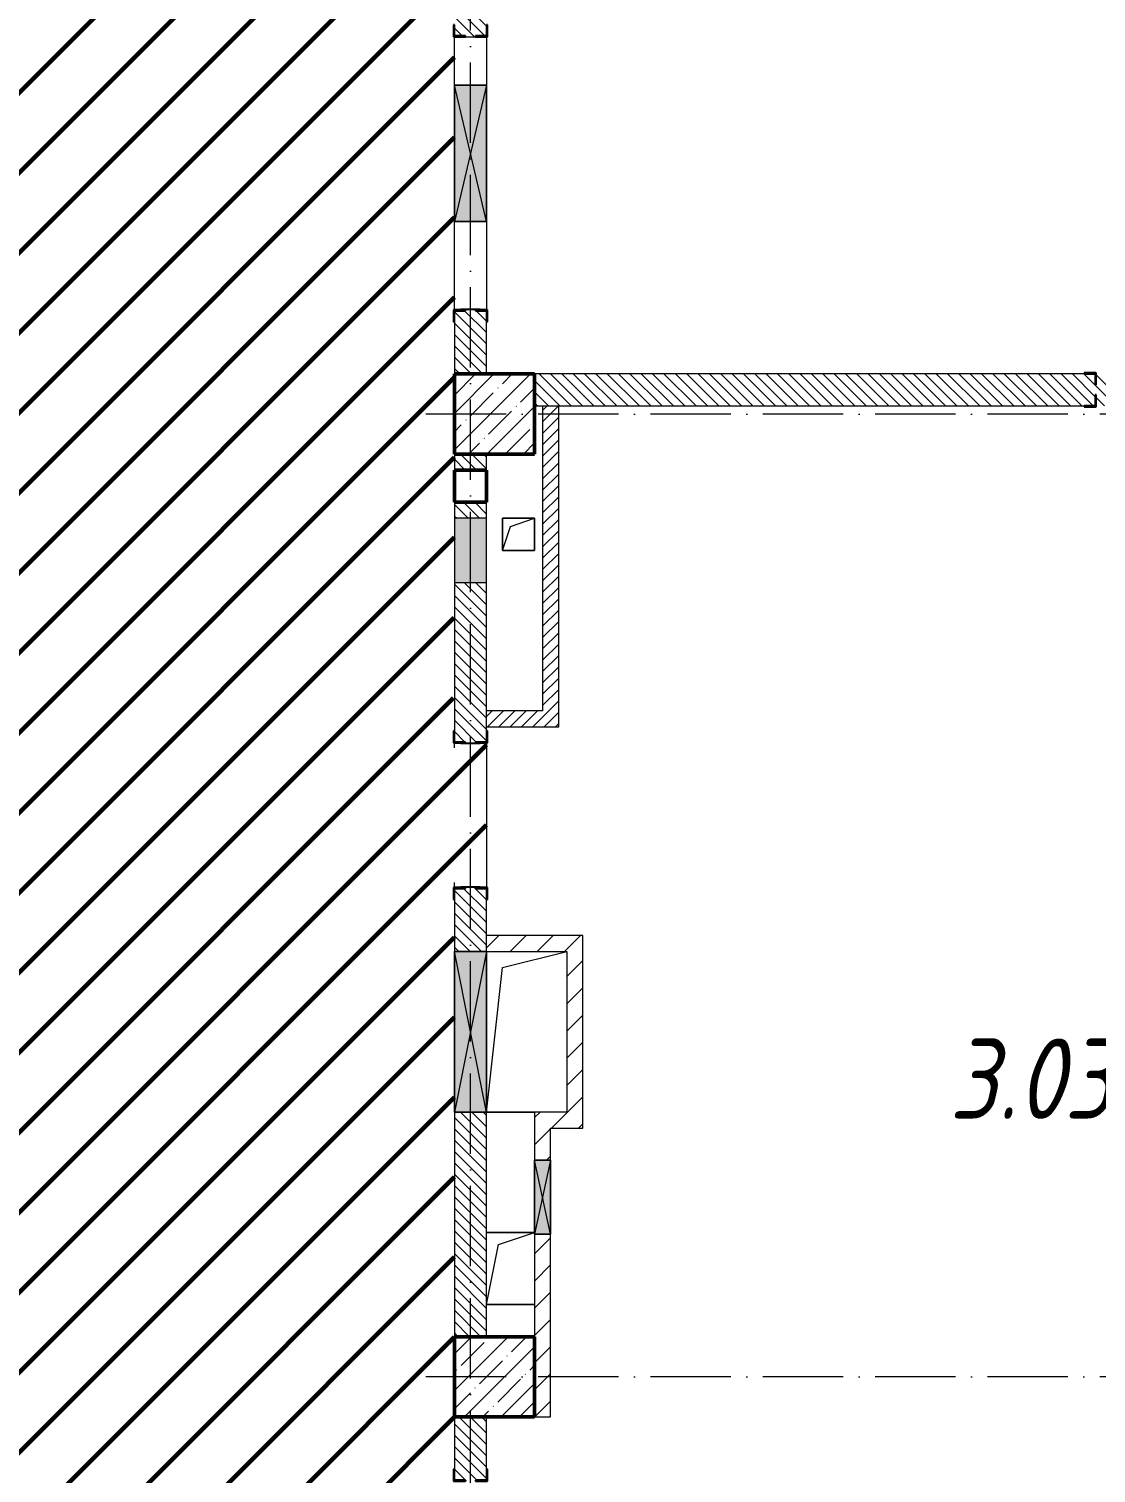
# Model space of a CAD drawing. Header units: millimetres. Extents: x -606178 to 312196, y -19338 to 632709.
# Drawn here: x -50117 to -43465, y 470525 to 479525 of the extents above; entities that cross this region are included whole.
import ezdxf

# ---------------------------------------------------------------- set-up
doc = ezdxf.new("R2010")
doc.units = ezdxf.units.MM
doc.linetypes.add('50_200_ШТРИХ_1Т_ш5_п1_п1_', pattern=[700, 500, -100, 0, -100])
for name, color, linetype, lineweight in [('6.4.1) Окр пт с инж. ПТ2.16', 3, 'Continuous', 60), ('A-DETL-GENF-OTLN', 7, 'Continuous', 9), ('A-FLOR-____-OTLN', 7, 'Continuous', 9), ('A-GENM-____-MCUT', 7, 'Continuous', 25), ('A-GENM-____-OTLN', 7, 'Continuous', 9), ('A-GENM-____-OTLN-1', 7, 'Continuous', 25), ('A-GLAZ-____-OTLN', 7, 'Continuous', 9), ('A-WALL-____-MCUT-3', 7, 'Continuous', 9), ('A-WALL-____-PATT-1', 7, 'Continuous', 9), ('A-WALL-FNSH-MCUT-1', 7, 'Continuous', 9), ('I-WALL-____-OTLN', 7, 'Continuous', 9), ('S-COLS-____-MCUT', 7, 'Continuous', 50), ('S-COLS-____-OTLN', 7, 'Continuous', 9), ('S-GRID-____-OTLN-1', 7, '50_200_ШТРИХ_1Т_ш5_п1_п1_', 9), ('Марки помещений', 7, 'Continuous', 9)]:
    doc.layers.add(name, color=color, linetype=linetype, lineweight=lineweight)
doc.styles.add('ISOCPEUR_I_2', font='isocpeui.ttf', dxfattribs={"width": 0.85, "height": 2.3})
pattern_1 = [(135, (-140714.89, 451794.26), (-35.35534, -35.35534), [])]
pattern_2 = [(45, (-140714.89, 451794.26), (-84.85281, 84.85281), [])]
pattern_3 = [(45, (-140714.89, 451794.26), (-35.35534, 35.35534), [])]

# ---------------------------------------------------------------- blocks, each defined once
blk = doc.blocks.new('BSC_Колонна _Прямоугольная - 500х500-V32-АР1_План отверстий 3 этажа в осях 1-64_А-ГГ')
at = {"layer": 'S-COLS-____-OTLN'}
h = blk.add_hatch(dxfattribs=at)
h.set_pattern_fill('FP_69', color=256, style=0, pattern_type=2)
h.set_pattern_definition([(45, (-93500, -25331.04), (-114.04925, 114.04925), []), (45, (-93385.95, -25331.04), (-114.04925, 114.04925), [201.613, -40.323, 3.353, -36.97])])
h.paths.add_polyline_path([(-250, -250), (250, -250), (250, 250), (-250, 250)], flags=0)
at = {"layer": 'S-COLS-____-MCUT'}
for p, q in [((250, 250), (-250, 250)), ((-250, 250), (-250, -250)), ((250, -250), (250, 250)), ((-250, -250), (250, -250))]:
    blk.add_line(p, q, dxfattribs=at)
blk = doc.blocks.new('BSC_Колонна _Прямоугольная - 500х500-V38-АР1_План отверстий 3 этажа в осях 1-64_А-ГГ')
at = {"layer": 'S-COLS-____-OTLN'}
h = blk.add_hatch(dxfattribs=at)
h.set_pattern_fill('FP_75', color=256, style=0, pattern_type=2)
h.set_pattern_definition([(45, (-93500, -19331.04), (-114.04925, 114.04925), []), (45, (-93385.95, -19331.04), (-114.04925, 114.04925), [201.613, -40.323, 3.353, -36.97])])
h.paths.add_polyline_path([(-250, -250), (250, -250), (250, 250), (-250, 250)], flags=0)
at = {"layer": 'S-COLS-____-MCUT'}
for p, q in [((250, 250), (-250, 250)), ((-250, 250), (-250, -250)), ((250, -250), (250, 250)), ((-250, -250), (250, -250))]:
    blk.add_line(p, q, dxfattribs=at)
blk = doc.blocks.new('АР_Перемычка - АР_Перемычка-28586037-АР1_План отверстий 3 этажа в осях 1-64_А-ГГ')
at = {"layer": 'A-GENM-____-OTLN'}
blk.add_line((-250, -100), (-243, -100), dxfattribs=at)
blk = doc.blocks.new('154_Стойка_СКБ_Уголок - СМ-2480_200-28346303-АР1_План отверстий 3 этажа в осях 1-64_А-ГГ')
at = {"layer": 'A-GENM-____-MCUT'}
for p, q in [((125, 156), (125, 81)), ((200, 156), (125, 156)), ((131, 81), (131, 150)), ((131, 150), (200, 150)), ((200, 150), (200, 156)), ((125, 81), (131, 81)), ((131, 19), (125, 19)), ((125, 19), (125, -56)), ((131, -50), (131, 19)), ((125, -56), (200, -56)), ((200, -50), (131, -50)), ((200, -56), (200, -50))]:
    blk.add_line(p, q, dxfattribs=at)
blk = doc.blocks.new('Стойка_Влож_Полоса боковая - Полоса-28213942-АР1_План отверстий 3 этажа в осях 1-64_А-ГГ')
at = {"layer": 'A-GENM-____-OTLN'}
for p, q in [((-5, 60), (0, 60)), ((-5, -60), (-5, 60)), ((0, 31), (0, -31)), ((0, -60), (-5, -60))]:
    blk.add_line(p, q, dxfattribs=at)
blk = doc.blocks.new('Фахверк_СКБ_Уголок - 200_3960-28268576-АР1_План отверстий 3 этажа в осях 1-64_А-ГГ')
at = {"layer": 'A-GENM-____-MCUT'}
for p, q in [((200, 156), (125, 156)), ((125, 156), (125, 81)), ((131, 81), (131, 150)), ((131, 150), (200, 150)), ((200, 150), (200, 156)), ((125, 81), (131, 81)), ((131, 19), (125, 19)), ((125, 19), (125, -56)), ((131, -50), (131, 19)), ((125, -56), (200, -56)), ((200, -50), (131, -50)), ((200, -56), (200, -50))]:
    blk.add_line(p, q, dxfattribs=at)
blk = doc.blocks.new('Фахверк_СКБ_Уголок - 200_3550-28267367-АР1_План отверстий 3 этажа в осях 1-64_А-ГГ')
at = {"layer": 'A-GENM-____-MCUT'}
for p, q in [((200, 156), (125, 156)), ((125, 156), (125, 81)), ((131, 81), (131, 150)), ((131, 150), (200, 150)), ((200, 150), (200, 156)), ((125, 81), (131, 81)), ((131, 19), (125, 19)), ((125, 19), (125, -56)), ((131, -50), (131, 19)), ((125, -56), (200, -56)), ((200, -50), (131, -50)), ((200, -56), (200, -50))]:
    blk.add_line(p, q, dxfattribs=at)
blk = doc.blocks.new('AR_Отверстие Ниша - Лючок-35576413-АР1_План отверстий 3 этажа в осях 1-64_А-ГГ')
at = {"layer": 'A-GLAZ-____-OTLN'}
blk.add_hatch(color=256, dxfattribs=at).paths.add_polyline_path([(200, -100), (200, 100), (-200, 100), (-200, -100)], flags=0)
for p, q in [((200, 100), (-200, 100)), ((-200, 100), (-200, -100)), ((200, -100), (200, 100)), ((-200, -100), (200, -100))]:
    blk.add_line(p, q, dxfattribs=at)
blk = doc.blocks.new('AR_Отверстие прямоугольное _в плите_ - AR_Отверстие прямоугольное _в плите_-30458127-АР1_План отверстий 3 этажа в осях 1-64_А-ГГ')
at = {"layer": 'A-GENM-____-OTLN'}
for p, q in [((100, 100), (-100, 100)), ((-100, 100), (-100, -100)), ((-50, 50), (100, 100)), ((100, -100), (100, 100)), ((-100, -100), (-50, 50)), ((-100, -100), (100, -100))]:
    blk.add_line(p, q, dxfattribs=at)
blk = doc.blocks.new('AR_Отверстие прямоугольное _в плите_ - AR_Отверстие прямоугольное _в плите_-V187-АР1_План отверстий 3 этажа в осях 1-64_А-ГГ')
at = {"layer": 'A-GENM-____-OTLN'}
for p, q in [((150, 225), (-150, 225)), ((-75, 150), (150, 225)), ((-150, -225), (-75, 150)), ((-150, -225), (150, -225))]:
    blk.add_line(p, q, dxfattribs=at)
blk = doc.blocks.new('AR_Отверстие прямоугольное _в плите_ - AR_Отверстие прямоугольное _в плите_-30552728-АР1_План отверстий 3 этажа в осях 1-64_А-ГГ')
at = {"layer": 'A-GENM-____-OTLN'}
for p, q in [((-150, 400), (250, 500)), ((-250, -500), (-150, 400)), ((-250, -500), (50, -500))]:
    blk.add_line(p, q, dxfattribs=at)
blk = doc.blocks.new('BSC_Колонна _Прямоугольная1 - 200х200 _металл_-35216022-АР1_План отверстий 3 этажа в осях 1-64_А-ГГ')
at = {"layer": 'S-COLS-____-MCUT'}
for p, q in [((100, 100), (-100, 100)), ((-100, 100), (-100, -100)), ((100, -100), (100, 100)), ((-100, -100), (100, -100))]:
    blk.add_line(p, q, dxfattribs=at)
blk = doc.blocks.new('AR_Отверстие прямоугольное _в стене__БезПР - AR_Отверстие прямоугольное _в стене__БезПР-36899064-АР1_План отверстий 3 этажа в осях 1-64_А-ГГ')
at = {"layer": 'A-GLAZ-____-OTLN'}
blk.add_hatch(color=256, dxfattribs=at).paths.add_polyline_path([(500, 100), (-500, 100), (-500, -100), (500, -100)], flags=0)
at = {"layer": 'A-DETL-GENF-OTLN'}
for p, q in [((-500, -100), (-500, 100)), ((-500, 100), (500, 100)), ((500, 100), (-500, -100)), ((-500, 100), (500, -100)), ((500, 100), (-500, 100)), ((-500, 100), (-500, -100)), ((500, 100), (500, -100)), ((500, -100), (500, 100)), ((500, -100), (-500, -100)), ((-500, -100), (500, -100))]:
    blk.add_line(p, q, dxfattribs=at)
at = {"layer": 'A-GLAZ-____-OTLN'}
blk.add_line((500, 100), (-500, 100), dxfattribs=at)
blk = doc.blocks.new('AR_Отверстие прямоугольное _в стене_ - AR_Отверстие прямоугольное _в стене__ОВ-36961020-АР1_План отверстий 3 этажа в осях 1-64_А-ГГ')
at = {"layer": 'A-GLAZ-____-OTLN'}
blk.add_hatch(color=256, dxfattribs=at).paths.add_polyline_path([(230, -50), (230, 50), (-230, 50), (-230, -50)], flags=0)
at = {"layer": 'A-DETL-GENF-OTLN'}
for p, q in [((-230, -50), (-230, 50)), ((-230, 50), (230, 50)), ((230, 50), (-230, -50)), ((-230, 50), (230, -50)), ((230, 50), (-230, 50)), ((-230, 50), (-230, -50)), ((230, 50), (230, -50)), ((230, -50), (230, 50)), ((230, -50), (-230, -50)), ((-230, -50), (230, -50))]:
    blk.add_line(p, q, dxfattribs=at)
blk = doc.blocks.new('AR_Отверстие прямоугольное _в стене_ - AR_Отверстие прямоугольное _в стене__ОВ-36927705-АР1_План отверстий 3 этажа в осях 1-64_А-ГГ')
at = {"layer": 'A-GLAZ-____-OTLN'}
blk.add_hatch(color=256, dxfattribs=at).paths.add_polyline_path([(-425, 100), (-425, -100), (425, -100), (425, 100)], flags=0)
at = {"layer": 'A-DETL-GENF-OTLN'}
for p, q in [((-425, -100), (-425, 100)), ((-425, 100), (425, 100)), ((425, 100), (-425, -100)), ((-425, 100), (425, -100)), ((425, 100), (-425, 100)), ((-425, 100), (-425, -100)), ((425, 100), (425, -100)), ((425, -100), (425, 100)), ((425, -100), (-425, -100)), ((-425, -100), (425, -100))]:
    blk.add_line(p, q, dxfattribs=at)

msp = doc.modelspace()

# ---------------------------------------------------------------- hatches: boundary and pattern name
at = {"layer": '6.4.1) Окр пт с инж. ПТ2.16'}
h = msp.add_hatch(dxfattribs=at)
h.set_pattern_fill('ANSI31', color=256, scale=111)
h.paths.add_polyline_path([(-48014.891, 494725.3011), (-51464.891, 494725.3011), (-51464.891, 494225.3011), (-51464.891, 488775.3011), (-51464.891, 488175.3011), (-51464.891, 482775.3011), (-51464.891, 482175.3011), (-51464.891, 477975.3011), (-50864.891, 477975.3011), (-50864.891, 476775.3011), (-50864.891, 476575.3011), (-50864.891, 475625.3011), (-50864.891, 474525.3011), (-50864.891, 474475.3011), (-50864.891, 474325.3011), (-50864.891, 474275.3011), (-50864.891, 473575.3011), (-50864.891, 473529.3011), (-50864.891, 473275.3011), (-51464.891, 473275.3011), (-51464.891, 470775.3011), (-51464.891, 470175.3011), (-51464.891, 464625.3011), (-51464.891, 464125.3011), (-51464.891, 460975.3011), (-51464.891, 460775.3011), (-51464.891, 458575.3011), (-51464.891, 457875.3011), (-50964.891, 457875.3011), (-50964.891, 457275.3011), (-51464.891, 457275.3011), (-51464.891, 454275.3011), (-50964.891, 454275.3011), (-50964.891, 453675.3011), (-50964.891, 450725.3011), (-50964.891, 450125.3011), (-50439.891, 450125.3011), (-50439.891, 450131.3011), (-50364.891, 450131.3011), (-48564.891, 450125.3011), (-48564.891, 450131.3011), (-48489.891, 450131.3011), (-47664.891, 450126.4719), (-47664.891, 450225.3011), (-47464.891, 450225.3011), (-47464.891, 450375.3011), (-47464.891, 450700.3011), (-47470.891, 450700.3011), (-47470.891, 450780.3011), (-47464.891, 450780.3011), (-47464.891, 451225.3011), (-47464.891, 452075.3011), (-47464.891, 452475.3011), (-47470.891, 452475.3011), (-47470.891, 452550.3011), (-47464.891, 452875.3011), (-47464.891, 453375.3011), (-47464.891, 455875.3011), (-47464.891, 456775.3011), (-47464.891, 457000.3011), (-47470.891, 457000.3011), (-47470.891, 457075.3011), (-47464.891, 457775.3011), (-47470.891, 457775.3011), (-47470.891, 457850.3011), (-47464.891, 458000.3011), (-47470.891, 458000.3011), (-47470.891, 458075.3011), (-47464.891, 458775.3011), (-47470.891, 458775.3011), (-47470.891, 458875.3011), (-47464.891, 458875.3011), (-47464.891, 459375.3011), (-47464.891, 459700.3011), (-47470.891, 459700.3011), (-47470.891, 459780.3011), (-47464.891, 459780.3011), (-47464.891, 460125.3011), (-47464.891, 460975.3011), (-47464.891, 461475.3011), (-47470.891, 461475.3011), (-47470.891, 461550.3011), (-47464.891, 461875.3011), (-47464.891, 462375.3011), (-47464.891, 464700.3011), (-47470.891, 464700.3011), (-47470.891, 464780.3011), (-47264.891, 464780.3011), (-47264.891, 466570.3011), (-47470.891, 466570.3011), (-47470.891, 466650.3011), (-47464.891, 466925.3011), (-47464.891, 467425.3011), (-47464.891, 467875.3011), (-47464.891, 468375.3011), (-47464.891, 468700.3011), (-47470.891, 468700.3011), (-47470.891, 468780.3011), (-47464.891, 468780.3011), (-47464.891, 469225.3011), (-47464.891, 470075.3011), (-47464.891, 470475.3011), (-47470.891, 470475.3011), (-47470.891, 470550.3011), (-47464.891, 470875.3011), (-47464.891, 471375.3011), (-47464.891, 472775.3011), (-47464.891, 473775.3011), (-47464.891, 474100.3011), (-47470.891, 474100.3011), (-47470.891, 474180.3011), (-47264.891, 474180.3011), (-47264.891, 475070.3011), (-47470.891, 475070.3011), (-47470.891, 475150.3011), (-47464.891, 476075.3011), (-47464.891, 476475.3011), (-47464.891, 476575.3011), (-47464.891, 476775.3011), (-47464.891, 476875.3011), (-47464.891, 477375.3011), (-47464.891, 477700.3011), (-47470.891, 477700.3011), (-47470.891, 477780.3011), (-47464.891, 477780.3011), (-47464.891, 478325.3011), (-47464.891, 479175.3011), (-47464.891, 479475.3011), (-47470.891, 479475.3011), (-47470.891, 479550.3011), (-47464.891, 479875.3011), (-47464.891, 480375.3011), (-47464.891, 480600.3011), (-47470.891, 480600.3011), (-47470.891, 480675.3011), (-47395.891, 480675.3011), (-47264.891, 480675.3011), (-47264.891, 482475.3011), (-47333.891, 482475.3011), (-47395.891, 482475.3011), (-47470.891, 482475.3011), (-47470.891, 482550.3011), (-47464.891, 482700.3011), (-47470.891, 482700.3011), (-47470.891, 482775.3011), (-47464.891, 482805.3011), (-47464.891, 482775.3011), (-47395.891, 482775.3011), (-47264.891, 482775.3011), (-47264.891, 484570.3011), (-47470.891, 484570.3011), (-47470.891, 484650.3011), (-47464.891, 485875.3011), (-47464.891, 486375.3011), (-47464.891, 486700.3011), (-47470.891, 486700.3011), (-47470.891, 486780.3011), (-47464.891, 486780.3011), (-47464.891, 487275.3011), (-47464.891, 487925.3011), (-47464.891, 488475.3011), (-47470.891, 488475.3011), (-47470.891, 488550.3011), (-47464.891, 488875.3011), (-47464.891, 489375.3011), (-47464.891, 489800.3011), (-47464.891, 490300.3011), (-47464.891, 493775.3011), (-48014.891, 493775.3011)])
at = {"layer": 'A-WALL-____-PATT-1'}
h = msp.add_hatch(dxfattribs=at)
h.set_pattern_fill('FP_6', color=256, style=0, pattern_type=2)
h.set_pattern_definition(pattern_1)
h.paths.add_polyline_path([(-47304.891, 477375.3011), (-47264.891, 477375.3011), (-47264.891, 477769.3011), (-47333.891, 477769.3011), (-47333.891, 477775.3011), (-47395.891, 477775.3011), (-47395.891, 477769.3011), (-47464.891, 477769.3011), (-47464.891, 477375.3011), (-47424.891, 477375.3011)], flags=0)
h.paths.add_polyline_path([(-47395.891, 479475.3011), (-47333.891, 479475.3011), (-47333.891, 479481.3011), (-47264.891, 479481.3011), (-47264.891, 479875.3011), (-47464.891, 479875.3011), (-47464.891, 479481.3011), (-47395.891, 479481.3011)], flags=0)
h = msp.add_hatch(dxfattribs=at)
h.set_pattern_fill('FP_6', color=256, style=0, pattern_type=2)
h.set_pattern_definition(pattern_1)
h.paths.add_polyline_path([(-39964.891, 477175.3011), (-39964.891, 477375.3011), (-43464.891, 477375.3011), (-43464.891, 477306.3011), (-43470.891, 477306.3011), (-43470.891, 477375.3011), (-46964.891, 477375.3011), (-46964.891, 477175.3011), (-43470.891, 477175.3011), (-43470.891, 477244.3011), (-43464.891, 477244.3011), (-43464.891, 477175.3011), (-39983.1035, 477175.3011)], flags=0)
h = msp.add_hatch(dxfattribs=at)
h.set_pattern_fill('FP_5', color=256, style=0, pattern_type=2)
h.set_pattern_definition(pattern_3)
h.paths.add_polyline_path([(-46814.891, 475175.3011), (-46814.891, 477175.3011), (-46914.891, 477175.3011), (-46914.891, 475175.3011)], flags=0)
h = msp.add_hatch(dxfattribs=at)
h.set_pattern_fill('FP_6', color=256, style=0, pattern_type=2)
h.set_pattern_definition(pattern_1)
h.paths.add_polyline_path([(-47464.891, 471375.3011), (-47264.891, 471375.3011), (-47264.891, 472775.3011), (-47464.891, 472775.3011)], flags=0)
h.paths.add_polyline_path([(-47464.891, 473775.3011), (-47264.891, 473775.3011), (-47264.891, 474169.3011), (-47333.891, 474169.3011), (-47333.891, 474175.3011), (-47395.891, 474175.3011), (-47395.891, 474169.3011), (-47464.891, 474169.3011), (-47464.891, 474100.3011)], flags=0)
h.paths.add_polyline_path([(-47333.891, 475075.3011), (-47333.891, 475081.3011), (-47264.891, 475081.3011), (-47264.891, 476075.3011), (-47464.891, 476075.3011), (-47464.891, 475081.3011), (-47395.891, 475081.3011), (-47395.891, 475075.3011)], flags=0)
h.paths.add_polyline_path([(-47420.4465, 476475.3011), (-47264.891, 476475.3011), (-47264.891, 476575.3011), (-47464.891, 476575.3011), (-47464.891, 476475.3011)], flags=0)
h.paths.add_polyline_path([(-47264.891, 476775.3011), (-47264.891, 476875.3011), (-47464.891, 476875.3011), (-47464.891, 476775.3011), (-47453.7799, 476775.3011)], flags=0)
h = msp.add_hatch(dxfattribs=at)
h.set_pattern_fill('FP_5', color=256, style=0, pattern_type=2)
h.set_pattern_definition(pattern_3)
h.paths.add_polyline_path([(-47264.891, 475175.3011), (-46914.891, 475175.3011), (-46914.891, 475275.3011), (-47264.891, 475275.3011)], flags=0)
h = msp.add_hatch(dxfattribs=at)
h.set_pattern_fill('FP_4', color=256, style=0, pattern_type=2)
h.set_pattern_definition(pattern_2)
h.paths.add_polyline_path([(-46764.891, 473775.3011), (-46664.891, 473775.3011), (-46664.891, 473875.3011), (-47264.891, 473875.3011), (-47264.891, 473775.3011), (-47052.9606, 473775.3011)], flags=0)
h = msp.add_hatch(dxfattribs=at)
h.set_pattern_fill('FP_4', color=256, style=0, pattern_type=2)
h.set_pattern_definition(pattern_2)
h.paths.add_polyline_path([(-46664.891, 472675.3011), (-46664.891, 473775.3011), (-46764.891, 473775.3011), (-46764.891, 472675.3011)], flags=0)
h = msp.add_hatch(dxfattribs=at)
h.set_pattern_fill('FP_4', color=256, style=0, pattern_type=2)
h.set_pattern_definition(pattern_2)
h.paths.add_polyline_path([(-46864.891, 472675.3011), (-46764.891, 472675.3011), (-46764.891, 472775.3011), (-46964.891, 472775.3011), (-46964.891, 472675.3011)], flags=0)
h = msp.add_hatch(dxfattribs=at)
h.set_pattern_fill('FP_4', color=256, style=0, pattern_type=2)
h.set_pattern_definition(pattern_2)
h.paths.add_polyline_path([(-46864.891, 470875.3011), (-46864.891, 472015.3011), (-46964.891, 472015.3011), (-46964.891, 470875.3011)], flags=0)
h.paths.add_polyline_path([(-46864.891, 472475.3011), (-46864.891, 472675.3011), (-46964.891, 472675.3011), (-46964.891, 472475.3011)], flags=0)
h = msp.add_hatch(dxfattribs=at)
h.set_pattern_fill('FP_6', color=256, style=0, pattern_type=2)
h.set_pattern_definition(pattern_1)
h.paths.add_polyline_path([(-47264.891, 468375.3011), (-47264.891, 468769.3011), (-47333.891, 468769.3011), (-47333.891, 468775.3011), (-47395.891, 468775.3011), (-47395.891, 468769.3011), (-47464.891, 468769.3011), (-47464.891, 468375.3011), (-47304.891, 468375.3011)], flags=0)
h.paths.add_polyline_path([(-47395.891, 470475.3011), (-47333.891, 470475.3011), (-47333.891, 470481.3011), (-47264.891, 470481.3011), (-47264.891, 470875.3011), (-47464.891, 470875.3011), (-47464.891, 470481.3011), (-47395.891, 470481.3011)], flags=0)

# ---------------------------------------------------------------- linework, layer by layer
at = {"layer": 'A-FLOR-____-OTLN'}
for p, q in [((-47164.891, 476475.3011), (-46964.891, 476475.3011)), ((-47164.891, 476275.3011), (-47164.891, 476475.3011)), ((-46964.891, 476475.3011), (-46964.891, 476275.3011)), ((-46964.891, 476275.3011), (-47164.891, 476275.3011)), ((-46964.891, 472775.3011), (-47264.891, 472775.3011)), ((-47264.891, 472025.3011), (-46964.891, 472025.3011)), ((-46964.891, 471575.3011), (-47264.891, 471575.3011))]:
    msp.add_line(p, q, dxfattribs=at)
at = {"layer": 'A-WALL-____-MCUT-3'}
for p, q in [((-47395.891, 479475.3011), (-47333.891, 479475.3011)), ((-47464.891, 477700.3011), (-47464.891, 477375.3011)), ((-47264.891, 477375.3011), (-47264.891, 477700.3011)), ((-43539.891, 477375.3011), (-46964.891, 477375.3011)), ((-46964.891, 477175.3011), (-43539.891, 477175.3011)), ((-47464.891, 476875.3011), (-47464.891, 476775.3011)), ((-47264.891, 476775.3011), (-47264.891, 476875.3011)), ((-47464.891, 476575.3011), (-47464.891, 476475.3011)), ((-47264.891, 476475.3011), (-47264.891, 476575.3011)), ((-47464.891, 476075.3011), (-47464.891, 475150.3011)), ((-47264.891, 475150.3011), (-47264.891, 476075.3011)), ((-47464.891, 474100.3011), (-47464.891, 473775.3011)), ((-47264.891, 473775.3011), (-47264.891, 474100.3011)), ((-47464.891, 472775.3011), (-47464.891, 471375.3011)), ((-47264.891, 471375.3011), (-47264.891, 472775.3011)), ((-47464.891, 470875.3011), (-47464.891, 470550.3011)), ((-47264.891, 470550.3011), (-47264.891, 470875.3011))]:
    msp.add_line(p, q, dxfattribs=at)
at = {"layer": 'A-WALL-FNSH-MCUT-1'}
for p, q in [((-46914.891, 477175.3011), (-46914.891, 475275.3011)), ((-46814.891, 475175.3011), (-46814.891, 477175.3011)), ((-46914.891, 475275.3011), (-47264.891, 475275.3011)), ((-47264.891, 475175.3011), (-46814.891, 475175.3011)), ((-46664.891, 473875.3011), (-47264.891, 473875.3011)), ((-46664.891, 472675.3011), (-46664.891, 473875.3011)), ((-47264.891, 473775.3011), (-46764.891, 473775.3011)), ((-46764.891, 473775.3011), (-46764.891, 472775.3011)), ((-46764.891, 472775.3011), (-46964.891, 472775.3011)), ((-46964.891, 472775.3011), (-46964.891, 472475.3011)), ((-46864.891, 472675.3011), (-46664.891, 472675.3011)), ((-46864.891, 472475.3011), (-46864.891, 472675.3011)), ((-46964.891, 472015.3011), (-46964.891, 471375.3011)), ((-46864.891, 470875.3011), (-46864.891, 472015.3011)), ((-46964.891, 470875.3011), (-46864.891, 470875.3011))]:
    msp.add_line(p, q, dxfattribs=at)
at = {"layer": 'I-WALL-____-OTLN'}
for p, q in [((-47464.891, 479175.3011), (-47464.891, 479475.3011)), ((-47264.891, 479475.3011), (-47264.891, 479175.3011)), ((-47464.891, 477775.3011), (-47464.891, 478325.3011)), ((-47264.891, 478325.3011), (-47264.891, 477775.3011)), ((-47464.891, 475045.3011), (-47464.891, 475075.3011)), ((-47264.891, 475075.3011), (-47264.891, 474175.3011)), ((-47464.891, 474175.3011), (-47464.891, 474205.3011))]:
    msp.add_line(p, q, dxfattribs=at)
at = {"layer": 'S-GRID-____-OTLN-1'}
for p, q in [((-47364.891, 447311.6528), (-47364.891, 501675.2188)), ((-36640.4843, 477125.3011), (-47693.6266, 477125.3011)), ((-36640.4843, 471125.3011), (-47693.6266, 471125.3011))]:
    msp.add_line(p, q, dxfattribs=at)

# ---------------------------------------------------------------- block references
at = {"layer": 'A-GENM-____-OTLN'}
for name, p, rotation in [('Стойка_Влож_Полоса боковая - Полоса-28213942-АР1_План отверстий 3 этажа в осях 1-64_А-ГГ', (-47364.891, 477775.3011), 269.9999999999999), ('Стойка_Влож_Полоса боковая - Полоса-28213942-АР1_План отверстий 3 этажа в осях 1-64_А-ГГ', (-47364.891, 475075.3011), 89.99999999999991), ('Стойка_Влож_Полоса боковая - Полоса-28213942-АР1_План отверстий 3 этажа в осях 1-64_А-ГГ', (-47364.891, 474175.3011), 269.9999999999999), ('АР_Перемычка - АР_Перемычка-28586037-АР1_План отверстий 3 этажа в осях 1-64_А-ГГ', (-47364.891, 474175.3011), 89.9999999999999)]:
    msp.add_blockref(name, p, dxfattribs=dict(at, rotation=rotation))
for name, p in [('AR_Отверстие прямоугольное _в плите_ - AR_Отверстие прямоугольное _в плите_-30458127-АР1_План отверстий 3 этажа в осях 1-64_А-ГГ', (-47064.891, 476375.3011)), ('AR_Отверстие прямоугольное _в плите_ - AR_Отверстие прямоугольное _в плите_-30552728-АР1_План отверстий 3 этажа в осях 1-64_А-ГГ', (-47014.891, 473275.3011)), ('AR_Отверстие прямоугольное _в плите_ - AR_Отверстие прямоугольное _в плите_-V187-АР1_План отверстий 3 этажа в осях 1-64_А-ГГ', (-47114.891, 471800.3011))]:
    msp.add_blockref(name, p, dxfattribs=at)
at = {"layer": 'A-GENM-____-OTLN-1'}
for name, p, rotation in [('Фахверк_СКБ_Уголок - 200_3960-28268576-АР1_План отверстий 3 этажа в осях 1-64_А-ГГ', (-47314.891, 479350.3011), 89.9999999999999), ('154_Стойка_СКБ_Уголок - СМ-2480_200-28346303-АР1_План отверстий 3 этажа в осях 1-64_А-ГГ', (-47414.891, 477900.3011), 269.9999999999999), ('Фахверк_СКБ_Уголок - 200_3550-28267367-АР1_План отверстий 3 этажа в осях 1-64_А-ГГ', (-43339.891, 477325.3011), 180), ('154_Стойка_СКБ_Уголок - СМ-2480_200-28346303-АР1_План отверстий 3 этажа в осях 1-64_А-ГГ', (-47314.891, 474950.3011), 89.9999999999999), ('154_Стойка_СКБ_Уголок - СМ-2480_200-28346303-АР1_План отверстий 3 этажа в осях 1-64_А-ГГ', (-47414.891, 474300.3011), 269.9999999999999), ('Фахверк_СКБ_Уголок - 200_3960-28268576-АР1_План отверстий 3 этажа в осях 1-64_А-ГГ', (-47314.891, 470350.3011), 89.9999999999999)]:
    msp.add_blockref(name, p, dxfattribs=dict(at, rotation=rotation))
at = {"layer": 'A-GLAZ-____-OTLN'}
for name, p, rotation in [('AR_Отверстие прямоугольное _в стене_ - AR_Отверстие прямоугольное _в стене__ОВ-36927705-АР1_План отверстий 3 этажа в осях 1-64_А-ГГ', (-47364.891, 478750.3011), 269.9999999999999), ('AR_Отверстие Ниша - Лючок-35576413-АР1_План отверстий 3 этажа в осях 1-64_А-ГГ', (-47364.891, 476275.3011), 269.9999999999999), ('AR_Отверстие прямоугольное _в стене__БезПР - AR_Отверстие прямоугольное _в стене__БезПР-36899064-АР1_План отверстий 3 этажа в осях 1-64_А-ГГ', (-47364.891, 473275.3011), 269.9999999999999), ('AR_Отверстие прямоугольное _в стене_ - AR_Отверстие прямоугольное _в стене__ОВ-36961020-АР1_План отверстий 3 этажа в осях 1-64_А-ГГ', (-46914.891, 472245.3011), 270)]:
    msp.add_blockref(name, p, dxfattribs=dict(at, rotation=rotation))
at = {"layer": 'S-COLS-____-OTLN'}
for name, p in [('BSC_Колонна _Прямоугольная - 500х500-V32-АР1_План отверстий 3 этажа в осях 1-64_А-ГГ', (-47214.891, 477125.3011)), ('BSC_Колонна _Прямоугольная - 500х500-V38-АР1_План отверстий 3 этажа в осях 1-64_А-ГГ', (-47214.891, 471125.3011))]:
    msp.add_blockref(name, p, dxfattribs=at)
at = {"layer": 'S-COLS-____-OTLN', "rotation": 270.0000000000001}
msp.add_blockref('BSC_Колонна _Прямоугольная1 - 200х200 _металл_-35216022-АР1_План отверстий 3 этажа в осях 1-64_А-ГГ', (-47364.891, 476675.3011), dxfattribs=at)

# ---------------------------------------------------------------- texts
at = {"layer": 'Марки помещений', "insert": (-44380.7714, 473233.4151), "char_height": 500, "width": 785.65375, "attachment_point": 1, "style": 'ISOCPEUR_I_2'}
msp.add_mtext('3.030', dxfattribs=at)

doc.saveas('drawing.dxf')
